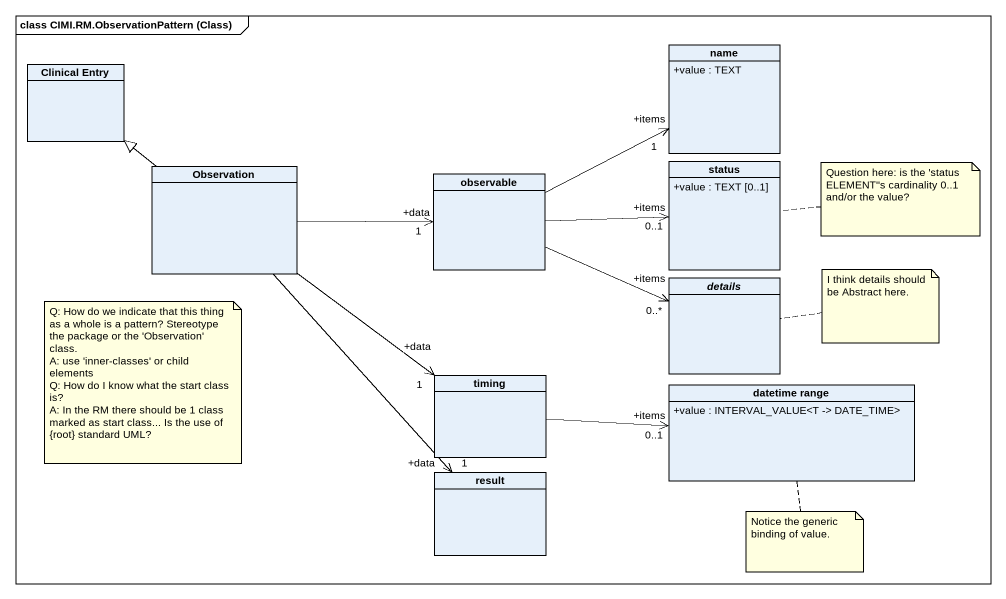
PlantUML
@startuml
mainframe class CIMI.RM.ObservationPattern (Class)
hide circle
hide empty members
skinparam classAttributeIconSize 0
class "Clinical Entry" as Clinical_Entry
class name {
  +value : TEXT
}
class Observation
class status {
  +value : TEXT [0..1]
}
class observable
abstract class details
class timing
class "datetime range" as datetime_range {
  +value : INTERVAL_VALUE<T -> DATE_TIME>
}
class result
Observation -up-|> Clinical_Entry
Observation -right-> "+data\n1" observable
Observation --> "+data\n1" timing
Observation --> "+data\n1" result
observable -right-> "+items\n1" name
observable -right-> "+items\n0..1" status
observable -right-> "+items\n0..*" details
timing -right-> "+items\n0..1" datetime_range
note right of status : Question here: is the 'status ELEMENT''s cardinality 0..1 and/or the value?
note right of details : I think details should be Abstract here.
note as N3
  Q: How do we indicate that this thing as a whole is a pattern? Stereotype the package or the 'Observation' class.
  A: use 'inner-classes' or child elements
  Q: How do I know what the start class is?
  A: In the RM there should be 1 class marked as start class... Is the use of {root} standard UML?
end note
note bottom of datetime_range : Notice the generic binding of value.
@enduml
